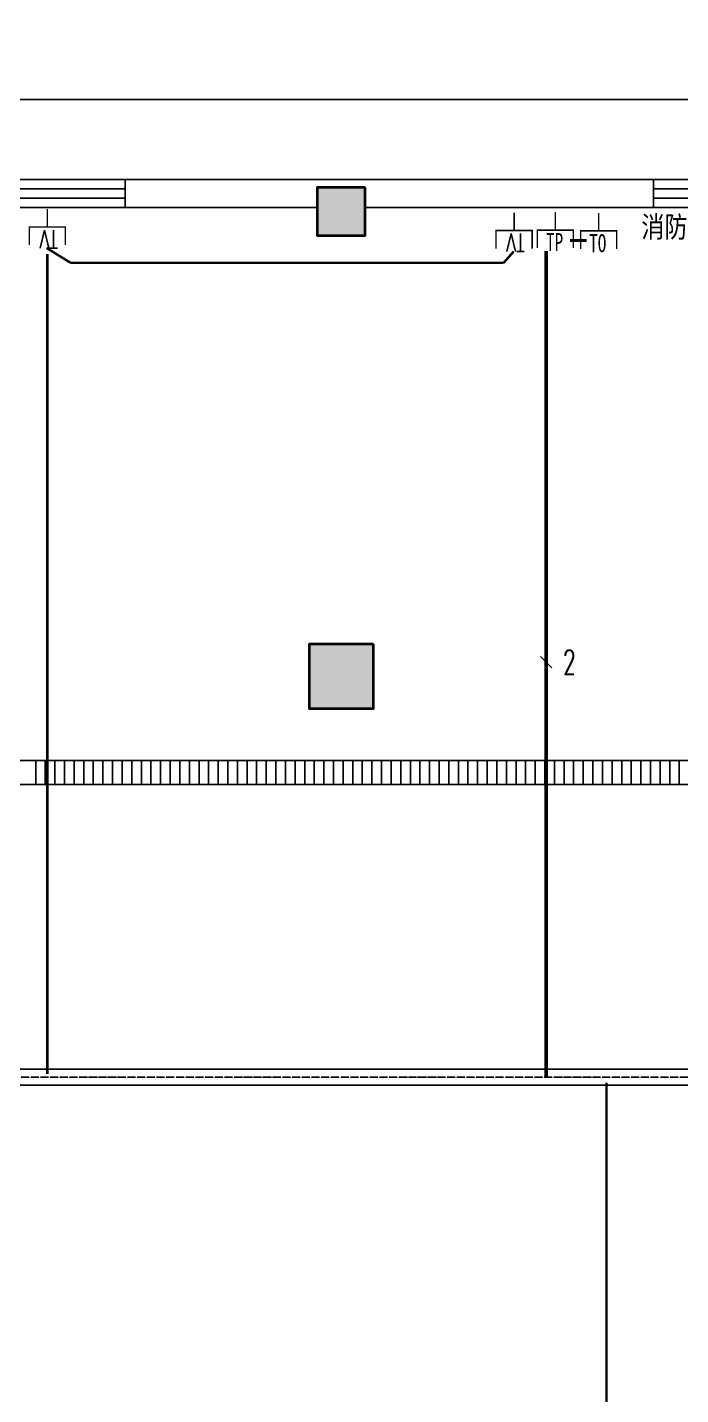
# Model space of a CAD drawing. Extents: x 815029915 to 815825525, y 579155098 to 579748855.
# Drawn here: x 815480068 to 815488230, y 579578434 to 579595500 of the extents above; entities that cross this region are included whole.
import ezdxf

# ---------------------------------------------------------------- set-up
doc = ezdxf.new("R2010")
doc.units = 0
doc.header["$LTSCALE"] = 100
doc.header["$MEASUREMENT"] = 0
doc.linetypes.add('DASHDOT', pattern=[1, 0.5, -0.25, 0, -0.25])
doc.linetypes.add('DOTE', pattern=[2.42, 2, -0.2, 0.02, -0.2])
for name, color, linetype in [('COLUMN', 9, 'Continuous'), ('DIM_SYMB', 3, 'Continuous'), ('E-TEXT-PLAN-DER', 7, 'Continuous'), ('GROUND', 2, 'Continuous'), ('PUB_TEXT', 7, 'Continuous'), ('T-EQUP-CCTV', 7, 'Continuous'), ('T-EQUP-COMM', 7, 'Continuous'), ('WALL', 9, 'Continuous'), ('WINDOW', 4, 'Continuous'), ('zm', 1, 'Continuous'), ('电-弱电平面-线缆', 3, 'Continuous'), ('电-强电平面-标注', 3, 'Continuous'), ('电-强电平面-线缆', 3, 'Continuous'), ('电-桥架', 4, 'Continuous')]:
    doc.layers.add(name, color=color, linetype=linetype)
doc.layers.add('柱填充', color=9, linetype='Continuous', lineweight=18)
doc.layers.add('砼柱', color=2, linetype='Continuous', lineweight=35)
doc.styles.add('-宋体', font='', dxfattribs={"width": 0.8})
doc.styles.add('_TCH_SPACE', font='SIMPLEX', dxfattribs={"height": 5, "bigfont": 'GBCBIG'})
doc.styles.add('ELEC-DIM', font='simplex.shx', dxfattribs={"width": 0.6, "bigfont": 'HZTXT.shx'})
doc.styles.add('IDQSTYLE', font='txt.shx', dxfattribs={"width": 0.7, "bigfont": 'hztxt.shx'})
doc.styles.add('宋体-TK', font='', dxfattribs={"width": 0.8})
doc.styles.get('-宋体').set_extended_font_data('SimSun')
doc.styles.get('宋体-TK').set_extended_font_data('SimSun')

# ---------------------------------------------------------------- blocks, each defined once
blk = doc.blocks.new('HC000923')
at = {"color": 0, "linetype": 'Continuous', "const_width": 0.2}
for points in [[(-2.5, 5), (-2.5, 2.5), (2.5, 2.5), (2.5, 5)], [(0, 2.5), (0, 0)]]:
    blk.add_lwpolyline(points, dxfattribs=at)
at = {"color": 0, "style": 'IDQSTYLE', "width": 0.7}
blk.add_attdef('TP', (-1.28, 3.03), '', height=2.5, dxfattribs=at)
at = {"layer": 'E-TEXT-PLAN-DER', "color": 0, "style": 'IDQSTYLE', "width": 0.7}
blk.add_attdef('PSFHATT', (4.5, 0), '', height=2.5, dxfattribs=at)
blk = doc.blocks.new('HC001583')
at = {"color": 0, "linetype": 'Continuous', "const_width": 0.2}
for points in [[(-2.5, 5), (-2.5, 2.5), (2.5, 2.5), (2.5, 5)], [(0, 2.5), (0, 0)]]:
    blk.add_lwpolyline(points, dxfattribs=at)
at = {"color": 0, "style": 'IDQSTYLE', "width": 0.7}
blk.add_attdef('TO', (-1.32, 3.03), '', height=2.5, dxfattribs=at)
at = {"layer": 'E-TEXT-PLAN-DER', "color": 0, "style": 'IDQSTYLE', "width": 0.7}
blk.add_attdef('PSFHATT', (4.5, 0), '', height=2.5, dxfattribs=at)
blk = doc.blocks.new('HC001069')
at = {"color": 0, "linetype": 'Continuous', "const_width": 0.2}
for points in [[(-2.5, 5), (-2.5, 2.5), (2.5, 2.5), (2.5, 5)], [(0, 2.5), (0, 0)]]:
    blk.add_lwpolyline(points, dxfattribs=at)
at = {"color": 0, "style": 'IDQSTYLE', "width": 0.7}
blk.add_attdef('TV', (-1.48, 2.93), '', height=2.5, dxfattribs=at)
at = {"layer": 'E-TEXT-PLAN-DER', "color": 0, "style": 'IDQSTYLE', "width": 0.7}
blk.add_attdef('PSFHATT', (4.5, 0), '', height=2.5, dxfattribs=at)
blk = doc.blocks.new('$TCHSYS$WIN2D')
for p, q in [((-0.5, 0.5), (0.5, 0.5)), ((-0.5, 0.5), (-0.5, -0.5)), ((0.5, 0.5), (0.5, -0.5)), ((0.5, 0.1667), (-0.5, 0.1667)), ((0.5, -0.1667), (-0.5, -0.1667)), ((-0.5, -0.5), (0.5, -0.5))]:
    blk.add_line(p, q)

msp = doc.modelspace()

# ---------------------------------------------------------------- hatches: boundary and pattern name
at = {"layer": '柱填充', "lineweight": 18}
for points in [[(815484290.6, 579593499.6), (815483690.6, 579593499.6), (815483690.6, 579592899.6), (815484290.6, 579592899.6)], [(815484390.6, 579587799.6), (815483590.6, 579587799.6), (815483590.6, 579586999.6), (815484390.6, 579586999.6)]]:
    msp.add_hatch(color=250, dxfattribs=at).paths.add_polyline_path(points)

# ---------------------------------------------------------------- linework, layer by layer
for p, q in [((815490490.6, 579593599.6), (815475190.6, 579593599.6)), ((815488370.7, 579586349.6), (815433140.6, 579586349.6)), ((815433140.6, 579586049.6), (815488670.7, 579586049.6))]:
    msp.add_line(p, q)
at = {"color": 252, "linetype": 'Continuous'}
for p, q in [((815480172.9, 579586349.6), (815480172.9, 579586049.6)), ((815480292.9, 579586349.6), (815480292.9, 579586049.6)), ((815480412.9, 579586349.6), (815480412.9, 579586049.6)), ((815480532.9, 579586349.6), (815480532.9, 579586049.6)), ((815480652.9, 579586349.6), (815480652.9, 579586049.6)), ((815480772.9, 579586349.6), (815480772.9, 579586049.6)), ((815480892.9, 579586349.6), (815480892.9, 579586049.6)), ((815481012.9, 579586349.6), (815481012.9, 579586049.6)), ((815481132.9, 579586349.6), (815481132.9, 579586049.6)), ((815481252.9, 579586349.6), (815481252.9, 579586049.6)), ((815481372.9, 579586349.6), (815481372.9, 579586049.6)), ((815481492.9, 579586349.6), (815481492.9, 579586049.6)), ((815481612.9, 579586349.6), (815481612.9, 579586049.6)), ((815481732.9, 579586349.6), (815481732.9, 579586049.6)), ((815481852.9, 579586349.6), (815481852.9, 579586049.6)), ((815481972.9, 579586349.6), (815481972.9, 579586049.6)), ((815482092.9, 579586349.6), (815482092.9, 579586049.6)), ((815482212.9, 579586349.6), (815482212.9, 579586049.6)), ((815482332.9, 579586349.6), (815482332.9, 579586049.6)), ((815482452.9, 579586349.6), (815482452.9, 579586049.6)), ((815482572.9, 579586349.6), (815482572.9, 579586049.6)), ((815482692.9, 579586349.6), (815482692.9, 579586049.6)), ((815482812.9, 579586349.6), (815482812.9, 579586049.6)), ((815482932.9, 579586349.6), (815482932.9, 579586049.6)), ((815483052.9, 579586349.6), (815483052.9, 579586049.6)), ((815483172.9, 579586349.6), (815483172.9, 579586049.6)), ((815483292.9, 579586349.6), (815483292.9, 579586049.6)), ((815483412.9, 579586349.6), (815483412.9, 579586049.6)), ((815483532.9, 579586349.6), (815483532.9, 579586049.6)), ((815483652.9, 579586349.6), (815483652.9, 579586049.6)), ((815483772.9, 579586349.6), (815483772.9, 579586049.6)), ((815483892.9, 579586349.6), (815483892.9, 579586049.6)), ((815484012.9, 579586349.6), (815484012.9, 579586049.6)), ((815484132.9, 579586349.6), (815484132.9, 579586049.6)), ((815484252.9, 579586349.6), (815484252.9, 579586049.6)), ((815484372.9, 579586349.6), (815484372.9, 579586049.6)), ((815484492.9, 579586349.6), (815484492.9, 579586049.6)), ((815484612.9, 579586349.6), (815484612.9, 579586049.6)), ((815484732.9, 579586349.6), (815484732.9, 579586049.6)), ((815484852.9, 579586349.6), (815484852.9, 579586049.6)), ((815484972.9, 579586349.6), (815484972.9, 579586049.6)), ((815485092.9, 579586349.6), (815485092.9, 579586049.6)), ((815485212.9, 579586349.6), (815485212.9, 579586049.6)), ((815485332.9, 579586349.6), (815485332.9, 579586049.6)), ((815485452.9, 579586349.6), (815485452.9, 579586049.6)), ((815485572.9, 579586349.6), (815485572.9, 579586049.6)), ((815485692.9, 579586349.6), (815485692.9, 579586049.6)), ((815485812.9, 579586349.6), (815485812.9, 579586049.6)), ((815485932.9, 579586349.6), (815485932.9, 579586049.6)), ((815486052.9, 579586349.6), (815486052.9, 579586049.6)), ((815486172.9, 579586349.6), (815486172.9, 579586049.6)), ((815486292.9, 579586349.6), (815486292.9, 579586049.6)), ((815486412.9, 579586349.6), (815486412.9, 579586049.6)), ((815486532.9, 579586349.6), (815486532.9, 579586049.6)), ((815486652.9, 579586349.6), (815486652.9, 579586049.6)), ((815486772.9, 579586349.6), (815486772.9, 579586049.6)), ((815486892.9, 579586349.6), (815486892.9, 579586049.6)), ((815487012.9, 579586349.6), (815487012.9, 579586049.6)), ((815487132.9, 579586349.6), (815487132.9, 579586049.6)), ((815487252.9, 579586349.6), (815487252.9, 579586049.6)), ((815487372.9, 579586349.6), (815487372.9, 579586049.6)), ((815487492.9, 579586349.6), (815487492.9, 579586049.6)), ((815487612.9, 579586349.6), (815487612.9, 579586049.6)), ((815487732.9, 579586349.6), (815487732.9, 579586049.6)), ((815487852.9, 579586349.6), (815487852.9, 579586049.6)), ((815487972.9, 579586349.6), (815487972.9, 579586049.6)), ((815488092.9, 579586349.6), (815488092.9, 579586049.6)), ((815488212.9, 579586349.6), (815488212.9, 579586049.6))]:
    msp.add_line(p, q, dxfattribs=at)
at = {"layer": 'COLUMN'}
for points in [[(815483690.6, 579592899.6), (815484290.6, 579592899.6), (815484290.6, 579593499.6), (815483690.6, 579593499.6)], [(815483590.6, 579586999.6), (815484390.6, 579586999.6), (815484390.6, 579587799.6), (815483590.6, 579587799.6)]]:
    msp.add_lwpolyline(points, close=True, dxfattribs=at)
at = {"layer": 'DIM_SYMB'}
msp.add_lwpolyline([(815486006.5, 579586179.4, 0, 0, 0), (815463598.9, 579586179.4, 0, 80, 0), (815463898.9, 579586179.4, 0, 0, 0)], format="xyseb", dxfattribs=at)
at = {"layer": 'GROUND'}
for points in [[(815504301.2, 579588717.6), (815500695, 579585111.4), (815492706.7, 579593099.6), (815491490.6, 579593099.6), (815491490.6, 579594599.6), (815476190.6, 579594599.6), (815476190.6, 579595499.6), (815467790.6, 579595499.6), (815467790.6, 579588599.6), (815464190.6, 579588599.6), (815464190.6, 579591599.6), (815443790.6, 579591599.6), (815443790.6, 579588599.6), (815431790.6, 579588599.6), (815431790.6, 579574799.6), (815443790.6, 579574799.6), (815443790.6, 579571799.6), (815462790.6, 579571799.6)], [(815504301.2, 579587303.4), (815500695, 579583697.2), (815492292.5, 579592099.6), (815490490.6, 579592099.6), (815490490.6, 579593599.6), (815475190.6, 579593599.6), (815475190.6, 579594499.6), (815468790.6, 579594499.6), (815468790.6, 579587599.6), (815463190.6, 579587599.6), (815463190.6, 579590599.6), (815444790.6, 579590599.6), (815444790.6, 579587599.6), (815432790.6, 579587599.6), (815432790.6, 579575799.6), (815444790.6, 579575799.6), (815444790.6, 579572799.6), (815462790.6, 579572799.6)]]:
    msp.add_lwpolyline(points, dxfattribs=at)
at = {"layer": 'WALL'}
for p, q in [((815481290.6, 579593599.6), (815487890.8, 579593599.6)), ((815481290.6, 579593249.6), (815483690.6, 579593249.6)), ((815484290.6, 579593249.6), (815487890.8, 579593249.6))]:
    msp.add_line(p, q, dxfattribs=at)
for points in [[(815481290.6, 579593599.6), (815481290.6, 579593249.6)], [(815487890.8, 579593599.6), (815487890.8, 579593249.6)]]:
    msp.add_lwpolyline(points, dxfattribs=at)
at = {"layer": 'zm', "color": 1, "const_width": 40.5}
msp.add_lwpolyline([(815486849.1, 579592839.1), (815487053.8, 579592839.1)], dxfattribs=at)
at = {"layer": '电-弱电平面-线缆', "color": 171, "linetype": 'DASHDOT', "const_width": 30}
for points in [[(815480308.7, 579592745.7), (815480610, 579592560.4)], [(815480318.4, 579582437.1), (815480318.4, 579592669.3)], [(815486018, 579592560.4), (815486143.3, 579592701.5)], [(815480610, 579592560.4), (815486018, 579592560.4)], [(815487304.7, 579573608.1), (815487304.7, 579582328.1)]]:
    msp.add_lwpolyline(points, dxfattribs=at)
at = {"layer": '电-强电平面-标注', "color": 1}
msp.add_line((815486618.6, 579587507.6), (815486477.2, 579587649), dxfattribs=at)
at = {"layer": '电-强电平面-线缆', "color": 1, "linetype": 'Continuous', "const_width": 45}
msp.add_lwpolyline([(815486547.9, 579592707.8), (815486547.9, 579582394.2)], dxfattribs=at)
at = {"layer": '电-桥架', "color": 5, "linetype": 'DOTE', "ltscale": 0.5}
msp.add_line((815469583.6, 579582397.9), (815494058.1, 579582397.9), dxfattribs=at)
at = {"layer": '电-桥架', "ltscale": 0.5}
msp.add_lwpolyline([(815494058.1, 579582297.9), (815469583.6, 579582297.9), (815469583.6, 579582497.9), (815494058.1, 579582497.9)], close=True, dxfattribs=at)
at = {"layer": '砼柱', "color": 3, "lineweight": 35}
for points in [[(815484290.6, 579593499.6), (815483690.6, 579593499.6), (815483690.6, 579592899.6), (815484290.6, 579592899.6)], [(815484390.6, 579587799.6), (815483590.6, 579587799.6), (815483590.6, 579586999.6), (815484390.6, 579586999.6)]]:
    msp.add_lwpolyline(points, close=True, dxfattribs=at)

# ---------------------------------------------------------------- block references
at = {"layer": 'T-EQUP-CCTV', "color": 142, "ltscale": 30}
ref = msp.add_blockref('HC001069', (815480317.9, 579593231.6), dxfattribs=dict(at, xscale=90, yscale=90, zscale=90, rotation=180))
ref.add_attrib('TV', 'TV', (815480451.2, 579592967.9), dxfattribs={"color": 0, "height": 225, "rotation": 180, "style": '_TCH_SPACE', "width": 0.7})
ref = msp.add_blockref('HC001069', (815486149.2, 579593188.5), dxfattribs=dict(at, xscale=90, yscale=90, zscale=90, rotation=180))
ref.add_attrib('TV', 'TV', (815486282.5, 579592924.9), dxfattribs={"color": 0, "height": 225, "rotation": 180, "style": '_TCH_SPACE', "width": 0.7})
at = {"layer": 'T-EQUP-COMM', "color": 4}
ref = msp.add_blockref('HC000923', (815486663, 579593193.8), dxfattribs=dict(at, xscale=-90, yscale=90, zscale=90, rotation=180))
ref.add_attrib('TP', 'TP', (815486547.9, 579592707.8), dxfattribs={"color": 0, "height": 225, "style": '-宋体', "width": 0.7})
ref = msp.add_blockref('HC001583', (815487205.2, 579593184.4), dxfattribs=dict(at, xscale=-90, yscale=90, zscale=90, rotation=180))
ref.add_attrib('TO', 'TO', (815487086.5, 579592693.3), dxfattribs={"color": 0, "height": 225, "style": '-宋体', "width": 0.7})
at = {"layer": 'WINDOW', "yscale": -350}
for p, xscale, zscale in [((815479490.6, 579593424.6), 3600, 3600), ((815488490.8, 579593424.6), 1200, 1200)]:
    msp.add_blockref('$TCHSYS$WIN2D', p, dxfattribs=dict(at, xscale=xscale, zscale=zscale))

# ---------------------------------------------------------------- texts
at = {"layer": 'PUB_TEXT', "style": '宋体-TK', "width": 0.8}
msp.add_text('消防救援窗', height=264.35, dxfattribs=at).set_placement((815487737.9, 579592877.3))
at = {"layer": '电-强电平面-标注', "color": 1, "style": 'ELEC-DIM', "width": 0.6}
msp.add_text('2', height=300, dxfattribs=at).set_placement((815486762.2, 579587428.3))

doc.saveas('drawing.dxf')
